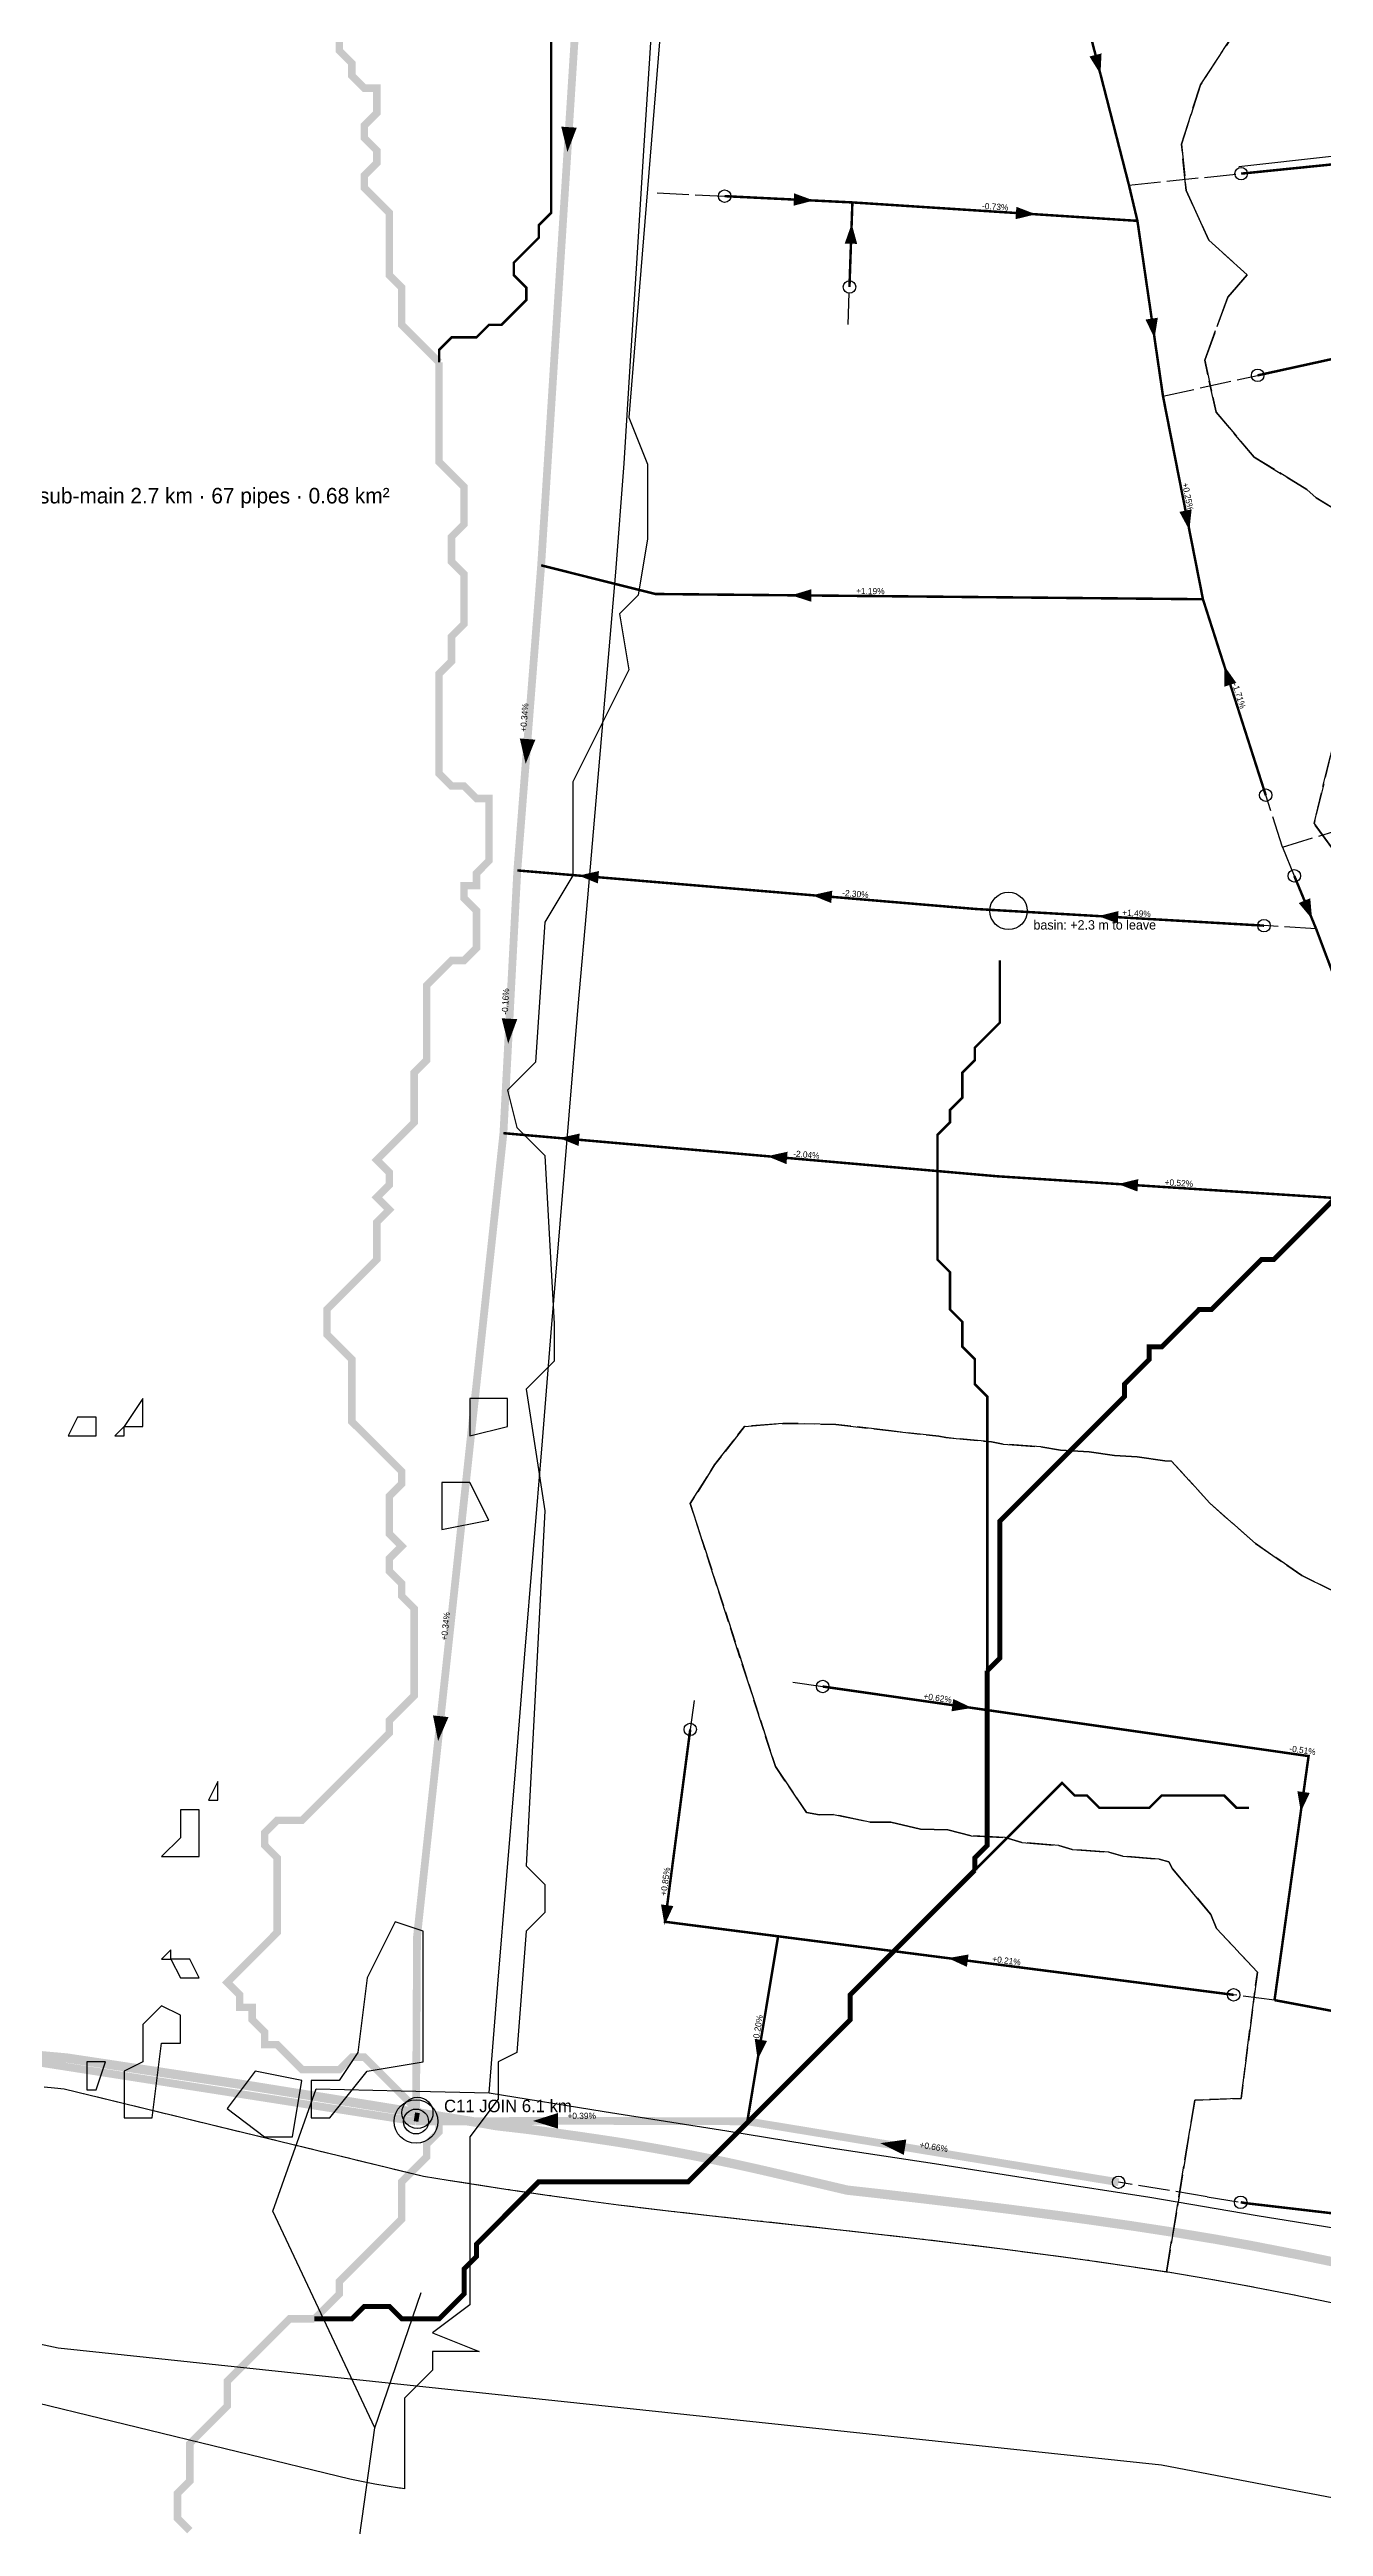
# Model space of a CAD drawing. Header units: metres. Extents: x 442821 to 452274, y 2561971 to 2571293.
# Drawn here: x 449795 to 450204, y 2567506 to 2568301 of the extents above; entities that cross this region are included whole.
import ezdxf
from ezdxf.enums import TextEntityAlignment as Align

# ---------------------------------------------------------------- set-up
doc = ezdxf.new("R2010")
doc.units = ezdxf.units.M
doc.header["$LTSCALE"] = 8
doc.linetypes.add('DASHDOT', pattern=[3.556, 2.54, -0.508, 0, -0.508])
doc.linetypes.add('DASHED', pattern=[1.524, 1.27, -0.254])
for name, color, linetype in [('A_ARROWS', 7, 'Continuous'), ('A_BASINS', 1, 'Continuous'), ('A_BRANCH', 7, 'Continuous'), ('A_BUILT_2006', 252, 'Continuous'), ('A_CATCH_LABEL', 7, 'Continuous'), ('A_CATCHMENTS', 7, 'Continuous'), ('A_ENVELOPE', 3, 'Continuous'), ('A_GRADIENT', 8, 'Continuous'), ('A_HEAD_GAP', 8, 'Continuous'), ('A_HEADS', 8, 'Continuous'), ('A_JOIN_LINK', 6, 'Continuous'), ('A_LATERAL', 7, 'Continuous'), ('A_MAIN_PIPE', 5, 'Continuous'), ('A_OUTLET_LABEL', 7, 'Continuous'), ('A_OUTLETS', 7, 'Continuous'), ('A_STREAMS', 5, 'Continuous'), ('A_SUBMAIN', 7, 'Continuous'), ('A_WADI', 4, 'Continuous')]:
    doc.layers.add(name, color=color, linetype=linetype)

msp = doc.modelspace()

# ---------------------------------------------------------------- linework, layer by layer
at = {"layer": 'A_ARROWS', "color": 2}
for points in [[(450132.24, 2568293.23), (450128.71, 2568298.93), (450132.58, 2568299.93)], [(449961.09, 2568268.26), (449959.1, 2568276.4), (449964.09, 2568276.08)], [(450040.17, 2568252.69), (450033.68, 2568251.01), (450033.88, 2568255)], [(450111.49, 2568248.27), (450104.97, 2568246.69), (450105.23, 2568250.68)], [(450052.35, 2568245.22), (450054.12, 2568238.76), (450050.13, 2568238.89)], [(450149.6, 2568208.43), (450146.7, 2568214.47), (450150.66, 2568215.05)], [(450160.78, 2568146.83), (450157.58, 2568152.72), (450161.5, 2568153.49)], [(450032.97, 2568125.93), (450039.38, 2568127.87), (450039.35, 2568123.87)], [(450171.98, 2568103.31), (450175.84, 2568097.82), (450172.03, 2568096.6)], [(449947.67, 2568071.79), (449945.8, 2568079.96), (449950.79, 2568079.57)], [(449964.67, 2568035.93), (449971.21, 2568037.39), (449970.88, 2568033.4)], [(450039.58, 2568029.64), (450046.12, 2568031.09), (450045.79, 2568027.11)], [(450131.53, 2568022.93), (450138.03, 2568024.56), (450137.8, 2568020.57)], [(450200.19, 2568021.97), (450195.9, 2568027.12), (450199.59, 2568028.65)], [(449942.06, 2567981.98), (449939.99, 2567990.1), (449944.98, 2567989.83)], [(449958.47, 2567951.66), (449965.02, 2567953.1), (449964.68, 2567949.11)], [(450025.22, 2567945.83), (450031.77, 2567947.27), (450031.42, 2567943.29)], [(450137.85, 2567936.9), (450144.37, 2567938.48), (450144.11, 2567934.49)], [(449919.56, 2567758.05), (449917.93, 2567766.27), (449922.9, 2567765.73)], [(449992.28, 2567698.97), (449991.13, 2567705.58), (449995.1, 2567705.06)], [(450083.27, 2567688.34), (450089.87, 2567689.51), (450089.36, 2567685.54)], [(450022.15, 2567655.76), (450021.23, 2567662.4), (450025.17, 2567661.74)], [(449950.02, 2567636.06), (449958.01, 2567638.6), (449958.03, 2567633.6)], [(450061.6, 2567628.93), (450069.9, 2567630.1), (450069.09, 2567625.16)]]:
    msp.add_solid(points, dxfattribs=at)
at = {"layer": 'A_ARROWS', "color": 1}
for points in [[(450091.03, 2567768.68), (450084.41, 2567767.6), (450084.97, 2567771.56)], [(450196.56, 2567735.32), (450195.46, 2567741.93), (450199.43, 2567741.38)]]:
    msp.add_solid(points, dxfattribs=at)
at = {"layer": 'A_BASINS', "color": 1}
msp.add_circle((450102.72, 2568024.6), 6, dxfattribs=at)
at = {"layer": 'A_BRANCH', "color": 1, "const_width": 0.8}
for points in [[(450177.41, 2568261.32), (450270.24, 2568270.74)], [(450182.7, 2568196.55), (450271.55, 2568216.05)], [(450177.27, 2567609.94), (450179.15, 2567609.63), (450228.4, 2567603.87), (450260.69, 2567604.1)]]:
    msp.add_lwpolyline(points, dxfattribs=at)
at = {"layer": 'A_BRANCH', "color": 2, "const_width": 0.8}
for points in [[(450194.46, 2568035.84), (450201.46, 2568018.89)], [(450184.73, 2568019.86), (450102.72, 2568024.6)]]:
    msp.add_lwpolyline(points, dxfattribs=at)
at = {"layer": 'A_BRANCH', "color": 2, "linetype": 'DASHED', "const_width": 0.8}
msp.add_lwpolyline([(450175, 2567676.55), (450028.73, 2567695.35)], dxfattribs=at)
at = {"layer": 'A_BUILT_2006', "color": 252}
for points in [[(449987.62, 2568300.03), (449989.7, 2568332.96)], [(449985.54, 2568267.09), (449987.62, 2568300.03)], [(449983.47, 2568234.16), (449985.54, 2568267.09)], [(450206.45, 2568266.83), (450176.63, 2568263.55)], [(449981.39, 2568201.22), (449983.47, 2568234.16)], [(449979.31, 2568168.29), (449981.39, 2568201.22)], [(449976.65, 2568133.39), (449979.31, 2568168.29)], [(449973.63, 2568098.52), (449976.65, 2568133.39)], [(449970.62, 2568063.65), (449973.63, 2568098.52)], [(449967.6, 2568028.78), (449970.62, 2568063.65)], [(449964.58, 2567993.91), (449967.6, 2568028.78)], [(449961.62, 2567959.04), (449964.58, 2567993.91)], [(449958.76, 2567924.15), (449961.62, 2567959.04)], [(449955.91, 2567889.27), (449958.76, 2567924.15)], [(449953.05, 2567854.39), (449955.91, 2567889.27)], [(449950.2, 2567819.5), (449953.05, 2567854.39)], [(449947.35, 2567784.62), (449950.2, 2567819.5)], [(449944.49, 2567749.74), (449947.35, 2567784.62)], [(449941.64, 2567714.85), (449944.49, 2567749.74)], [(448423.25, 2567661.27), (448638.89, 2567714.37), (448758.53, 2567734.52), (448909.88, 2567734.52), (449242.47, 2567681.75), (449797.56, 2567563.21), (450151.84, 2567525.63), (450277.59, 2567501.59), (450351.46, 2567477.13), (450410.56, 2567500.21), (450555.37, 2567467.62), (450565.02, 2567465.34)], [(449938.79, 2567679.97), (449941.64, 2567714.85)], [(449935.93, 2567645.09), (449938.79, 2567679.97)], [(449866.5, 2567607.1), (449880.45, 2567646.34)], [(449880.45, 2567646.34), (449907.74, 2567645.72)], [(449907.74, 2567645.72), (449935.93, 2567645.09)], [(449935.93, 2567645.09), (449972.88, 2567639.13)], [(449972.88, 2567639.13), (450012.24, 2567632.9)], [(450012.24, 2567632.9), (450044.32, 2567627.63)], [(450044.32, 2567627.63), (450078.93, 2567622.37)], [(450078.93, 2567622.37), (450113.47, 2567616.99)], [(450113.47, 2567616.99), (450148.08, 2567611.54)], [(450148.08, 2567611.54), (450182.59, 2567605.66)], [(449882.87, 2567572.31), (449866.5, 2567607.1)], [(450182.59, 2567605.66), (450217.14, 2567600.12)], [(449899.25, 2567537.53), (449914.08, 2567580.99)], [(449899.25, 2567537.53), (449882.87, 2567572.31)], [(449895.93, 2567513.74), (449899.25, 2567537.53)], [(449891.78, 2567483.97), (449895.93, 2567513.74)]]:
    msp.add_lwpolyline(points, dxfattribs=at)
at = {"layer": 'A_CATCHMENTS', "color": 1, "linetype": 'DASHED'}
for points in [[(450216.62, 2568148.07), (450201.49, 2568157.22), (450198.49, 2568159.95), (450181.63, 2568170.24), (450169.36, 2568184.76), (450165.7, 2568201.41), (450173.09, 2568221.65), (450179.31, 2568228.87), (450167.05, 2568239.92), (450159.75, 2568255.95), (450158.25, 2568270.76), (450164.3, 2568289.83), (450178.13, 2568310.9)], [(450214.36, 2568034.14), (450200.8, 2568052.65), (450206.78, 2568077.29)], [(450206.45, 2567577.63), (450193.34, 2567580.34), (450178.34, 2567583.25), (450167.03, 2567585.27), (450153.82, 2567587.46), (450153.45, 2567587.51), (450162.52, 2567642.78), (450177.39, 2567643.29), (450182.61, 2567683.84), (450169.47, 2567697.85), (450167.72, 2567702.34), (450155.41, 2567717), (450154.23, 2567719.25), (450151.06, 2567720.16), (450139.42, 2567721.05), (450139.42, 2567721.05), (450134.94, 2567722.34), (450123.18, 2567723.26), (450118.83, 2567724.52), (450106.94, 2567725.48), (450101.62, 2567727.02), (450090.7, 2567727.61), (450083.26, 2567729.56), (450074.46, 2567729.8), (450064.89, 2567732.04), (450058.23, 2567732.05), (450046.52, 2567734.46), (450042.01, 2567734.35), (450037.82, 2567735.1), (450027.86, 2567749.88), (450000.52, 2567834.32), (450008.34, 2567846.69), (450017.93, 2567859.03), (450030.28, 2567860.04), (450047.31, 2567859.73), (450064.16, 2567857.71), (450064.2, 2567857.71), (450080.36, 2567855.92), (450082.56, 2567855.47), (450097.26, 2567854.1), (450100.98, 2567853.41), (450113.14, 2567852.5), (450119.42, 2567851.45), (450128.57, 2567850.92), (450136.75, 2567849.71), (450144, 2567849.32), (450152.93, 2567848.04), (450155.07, 2567847.94), (450167.4, 2567834.38), (450181.98, 2567821.45), (450196.93, 2567811.18), (450266.46, 2567776.73)]]:
    msp.add_lwpolyline(points, dxfattribs=at)
at = {"layer": 'A_CATCHMENTS', "color": 2, "linetype": 'DASHED'}
for points in [[(450178.13, 2568310.9), (450164.3, 2568289.83), (450158.25, 2568270.76), (450159.75, 2568255.95), (450167.05, 2568239.92), (450179.31, 2568228.87), (450173.09, 2568221.65), (450165.7, 2568201.41), (450169.36, 2568184.76), (450181.63, 2568170.24), (450198.49, 2568159.95), (450201.49, 2568157.22), (450216.62, 2568148.07)], [(450206.78, 2568077.29), (450200.8, 2568052.65), (450214.36, 2568034.14)], [(450266.46, 2567776.73), (450196.93, 2567811.18), (450181.98, 2567821.45), (450167.4, 2567834.38), (450155.07, 2567847.94), (450152.93, 2567848.04), (450144, 2567849.32), (450136.75, 2567849.71), (450128.57, 2567850.92), (450119.42, 2567851.45), (450113.14, 2567852.5), (450100.98, 2567853.41), (450097.26, 2567854.1), (450082.56, 2567855.47), (450080.36, 2567855.92), (450064.2, 2567857.71), (450064.16, 2567857.71), (450047.31, 2567859.73), (450030.28, 2567860.04), (450017.93, 2567859.03), (450008.34, 2567846.69), (450000.52, 2567834.32), (450027.86, 2567749.88), (450037.82, 2567735.1), (450042.01, 2567734.35), (450046.52, 2567734.46), (450058.23, 2567732.05), (450064.89, 2567732.04), (450074.46, 2567729.8), (450083.26, 2567729.56), (450090.7, 2567727.61), (450101.62, 2567727.02), (450106.94, 2567725.48), (450118.83, 2567724.52), (450123.18, 2567723.26), (450134.94, 2567722.34), (450139.42, 2567721.05), (450151.06, 2567720.16), (450154.23, 2567719.25), (450155.41, 2567717), (450167.72, 2567702.34), (450169.47, 2567697.85), (450182.61, 2567683.84), (450177.39, 2567643.29), (450162.52, 2567642.78), (450153.45, 2567587.51), (450140.59, 2567589.48), (450127.34, 2567591.38), (450117.01, 2567592.78), (450100.79, 2567594.88), (450087.51, 2567596.53), (450074.22, 2567598.12), (450060.92, 2567599.65), (450048.67, 2567601.02), (450047.62, 2567601.14), (450035.87, 2567602.43), (450021.01, 2567604.03), (450007.7, 2567605.48), (449994.4, 2567606.98), (449977.47, 2567609.04), (449967.84, 2567610.3), (449954.58, 2567612.15), (449941.34, 2567614.09), (449922.76, 2567616.95), (449914.88, 2567618.2), (449799.53, 2567646.28), (449796.35, 2567646.58), (449793.06, 2567646.89)]]:
    msp.add_lwpolyline(points, dxfattribs=at)
at = {"layer": 'A_ENVELOPE', "color": 3}
msp.add_lwpolyline([(450206.45, 2567577.63), (450193.34, 2567580.34), (450178.34, 2567583.25), (450167.03, 2567585.27), (450153.82, 2567587.46), (450140.59, 2567589.48), (450127.34, 2567591.38), (450117.01, 2567592.78), (450100.79, 2567594.88), (450087.51, 2567596.53), (450074.22, 2567598.12), (450060.92, 2567599.65), (450048.67, 2567601.02), (450047.62, 2567601.14), (450035.87, 2567602.43), (450021.01, 2567604.03), (450007.7, 2567605.48), (449994.4, 2567606.98), (449977.47, 2567609.04), (449967.84, 2567610.3), (449954.58, 2567612.15), (449941.34, 2567614.09), (449922.76, 2567616.95), (449914.88, 2567618.2), (449799.53, 2567646.28), (449796.35, 2567646.58), (449793.06, 2567646.89)], dxfattribs=at)
at = {"layer": 'A_HEAD_GAP', "color": 8, "linetype": 'DASHED'}
for points in [[(449989.91, 2568255.15), (450011.57, 2568254.09)], [(450141.37, 2568257.67), (450177.41, 2568261.32)], [(450051.23, 2568212.87), (450051.64, 2568224.93)], [(450152.31, 2568189.88), (450182.7, 2568196.55)], [(450190.64, 2568045.08), (450185.3, 2568061.74)], [(450190.64, 2568045.08), (450218.73, 2568053.62)], [(450190.64, 2568045.08), (450194.46, 2568035.84)], [(450201.46, 2568018.89), (450184.73, 2568019.86)], [(450033.5, 2567776.91), (450043.04, 2567775.55)], [(450001.73, 2567771.06), (450000.52, 2567761.78)], [(450188.12, 2567674.86), (450175, 2567676.55)], [(450166.46, 2567611.71), (450138.05, 2567616.38)], [(450166.46, 2567611.71), (450177.27, 2567609.94)]]:
    msp.add_lwpolyline(points, dxfattribs=at)
at = {"layer": 'A_HEADS', "color": 1}
for centre in [(450177.41, 2568261.32), (450182.7, 2568196.55), (450043.04, 2567775.55), (450177.27, 2567609.94)]:
    msp.add_circle(centre, 2, dxfattribs=at)
at = {"layer": 'A_HEADS', "color": 2}
for centre in [(450011.57, 2568254.09), (450051.64, 2568224.93), (450185.3, 2568061.74), (450194.46, 2568035.84), (450184.73, 2568019.86), (450000.52, 2567761.78), (450175, 2567676.55), (450138.05, 2567616.38)]:
    msp.add_circle(centre, 2, dxfattribs=at)
at = {"layer": 'A_JOIN_LINK', "color": 6, "const_width": 1.5}
msp.add_lwpolyline([(449912.47, 2567635.88), (449912.92, 2567638.68)], dxfattribs=at)
at = {"layer": 'A_JOIN_LINK', "color": 6}
msp.add_circle((449912.92, 2567638.68), 5, dxfattribs=at)
at = {"layer": 'A_LATERAL', "color": 2, "linetype": 'DASHED', "const_width": 0.8}
for points in [[(450116.05, 2568356.27), (450141.37, 2568257.67)], [(450152.31, 2568189.88), (450165.14, 2568124.67)]]:
    msp.add_lwpolyline(points, dxfattribs=at)
at = {"layer": 'A_LATERAL', "color": 2, "linetype": 'DASHDOT', "const_width": 0.8}
for points in [[(450011.57, 2568254.09), (450052.58, 2568252.08)], [(450051.64, 2568224.93), (450052.58, 2568252.08)], [(450052.58, 2568252.08), (450144.1, 2568246.16)], [(450144.1, 2568246.16), (450152.31, 2568189.88)], [(450185.3, 2568061.74), (450165.14, 2568124.67)], [(450102.72, 2568024.6), (450092.29, 2568025.2), (450004.14, 2568032.62)], [(450080.01, 2567941.05), (449995.33, 2567948.44)], [(450028.73, 2567695.35), (450018.85, 2567635.94)]]:
    msp.add_lwpolyline(points, dxfattribs=at)
at = {"layer": 'A_LATERAL', "color": 2, "const_width": 0.8}
for points in [[(450141.37, 2568257.67), (450144.1, 2568246.16)], [(450165.14, 2568124.67), (449989.33, 2568126.35), (449952.65, 2568135.55)], [(450004.14, 2568032.62), (449945, 2568037.59)], [(450201.46, 2568018.89), (450234.65, 2567930.67)], [(449995.33, 2567948.44), (449940.54, 2567953.23)], [(450234.65, 2567930.67), (450099.03, 2567939.39), (450080.01, 2567941.05)], [(450000.52, 2567761.78), (449992.42, 2567700.01), (450028.73, 2567695.35)]]:
    msp.add_lwpolyline(points, dxfattribs=at)
at = {"layer": 'A_LATERAL', "color": 1, "const_width": 0.8}
msp.add_lwpolyline([(450043.04, 2567775.55), (450116.42, 2567765.04)], dxfattribs=at)
at = {"layer": 'A_LATERAL', "color": 1, "linetype": 'DASHDOT', "const_width": 0.8}
msp.add_lwpolyline([(450116.42, 2567765.04), (450199.06, 2567753.22), (450188.12, 2567674.86)], dxfattribs=at)
at = {"layer": 'A_LATERAL', "color": 1, "linetype": 'DASHED', "const_width": 0.8}
msp.add_lwpolyline([(450188.12, 2567674.86), (450222.19, 2567668.46), (450258.94, 2567668.12), (450260.69, 2567604.1)], dxfattribs=at)
at = {"layer": 'A_MAIN_PIPE', "color": 5, "const_width": 3}
msp.add_lwpolyline([(450209.12, 2567590.35), (450195.89, 2567593.08), (450180.73, 2567596.03), (450169.23, 2567598.08), (450155.87, 2567600.29), (450142.43, 2567602.35), (450129.13, 2567604.25), (450118.72, 2567605.67), (450102.43, 2567607.78), (450089.08, 2567609.43), (450075.73, 2567611.03), (450062.39, 2567612.57), (450050.89, 2567613.85), (450032.5, 2567618.18), (450029.4, 2567618.91), (450026.3, 2567619.63), (450023.18, 2567620.35), (450020.04, 2567621.06), (450015.35, 2567622.1), (450013.74, 2567622.45), (450010.59, 2567623.12), (450007.43, 2567623.77), (450004.27, 2567624.41), (450001.11, 2567625.03), (449997.95, 2567625.64), (449994.78, 2567626.23), (449991.63, 2567626.81), (449988.45, 2567627.38), (449985.27, 2567627.93), (449982.09, 2567628.47), (449980.12, 2567628.8), (449975.71, 2567629.5), (449972.52, 2567629.98), (449969.34, 2567630.45), (449966.17, 2567630.91), (449963.01, 2567631.36), (449959.32, 2567631.88), (449956.7, 2567632.25), (449953.5, 2567632.69), (449950.33, 2567633.11), (449947.09, 2567633.52), (449942.56, 2567634.05), (449940.72, 2567634.25), (449939.76, 2567634.37), (449937.96, 2567634.59), (449934.68, 2567635.18), (449855.73, 2567647.89), (449800.47, 2567656.24), (449797.28, 2567656.54), (449793.97, 2567656.84), (449790.66, 2567657.14)], dxfattribs=at)
at = {"layer": 'A_OUTLETS', "color": 5}
for radius in [7, 4]:
    msp.add_circle((449912.47, 2567635.88), radius, dxfattribs=at)
at = {"layer": 'A_STREAMS', "color": 5}
for points, const_width in [([(449887.87, 2568304.78), (449887.87, 2568300.78), (449891.87, 2568296.78), (449891.87, 2568292.77), (449895.88, 2568288.77), (449899.88, 2568288.77), (449899.88, 2568284.77), (449899.88, 2568280.77), (449895.88, 2568276.77), (449895.88, 2568272.77), (449899.88, 2568268.77), (449899.88, 2568264.76), (449895.88, 2568260.76), (449895.88, 2568256.76), (449899.88, 2568252.76), (449903.88, 2568248.76), (449903.88, 2568244.76), (449903.88, 2568240.76), (449903.88, 2568236.75), (449903.88, 2568232.75), (449903.88, 2568228.75), (449907.88, 2568224.75), (449907.88, 2568220.75), (449907.88, 2568216.75), (449907.88, 2568212.75), (449911.88, 2568208.74), (449915.88, 2568204.74), (449919.88, 2568200.74)], 2.4), ([(449955.88, 2568304.78), (449955.88, 2568300.78), (449955.88, 2568296.78), (449955.88, 2568292.77), (449955.88, 2568288.77), (449955.88, 2568284.77), (449955.88, 2568280.77), (449955.88, 2568276.77), (449955.88, 2568272.77), (449955.88, 2568268.77), (449955.88, 2568264.76), (449955.88, 2568260.76), (449955.88, 2568256.76), (449955.88, 2568252.76), (449955.88, 2568248.76), (449951.88, 2568244.76), (449951.88, 2568240.76), (449947.88, 2568236.75), (449943.88, 2568232.75), (449943.88, 2568228.75), (449947.88, 2568224.75), (449947.88, 2568220.75), (449943.88, 2568216.75), (449939.88, 2568212.75), (449935.88, 2568212.75), (449931.88, 2568208.74), (449927.88, 2568208.74), (449923.88, 2568208.74), (449919.88, 2568204.74), (449919.88, 2568200.74)], 0.8), ([(449919.88, 2568200.74), (449919.88, 2568196.74), (449919.88, 2568192.74), (449919.88, 2568188.74), (449919.88, 2568184.74), (449919.88, 2568180.74), (449919.88, 2568176.73), (449919.88, 2568172.73), (449919.88, 2568168.73), (449923.88, 2568164.73), (449927.88, 2568160.73), (449927.88, 2568156.73), (449927.88, 2568152.73), (449927.88, 2568148.72), (449923.88, 2568144.72), (449923.88, 2568140.72), (449923.88, 2568136.72), (449927.88, 2568132.72), (449927.88, 2568128.72), (449927.88, 2568124.72), (449927.88, 2568120.71), (449927.88, 2568116.71), (449923.88, 2568112.71), (449923.88, 2568108.71), (449923.88, 2568104.71), (449919.88, 2568100.71), (449919.88, 2568096.71), (449919.88, 2568092.7), (449919.88, 2568088.7), (449919.88, 2568084.7), (449919.88, 2568080.7), (449919.88, 2568076.7), (449919.88, 2568072.7), (449919.88, 2568068.7), (449923.88, 2568064.69), (449927.88, 2568064.69), (449931.88, 2568060.69), (449935.88, 2568060.69), (449935.88, 2568056.69), (449935.88, 2568052.69), (449935.88, 2568048.69), (449935.88, 2568044.69), (449935.88, 2568040.69), (449931.88, 2568036.68), (449931.88, 2568032.68), (449927.88, 2568032.68), (449927.88, 2568028.68), (449931.88, 2568024.68), (449931.88, 2568020.68), (449931.88, 2568016.68), (449931.88, 2568012.68), (449927.88, 2568008.68), (449923.88, 2568008.68), (449919.88, 2568004.67), (449915.88, 2568000.67), (449915.88, 2567996.67), (449915.88, 2567992.67), (449915.88, 2567988.67), (449915.88, 2567984.67), (449915.88, 2567980.67), (449915.88, 2567976.66), (449911.88, 2567972.66), (449911.88, 2567968.66), (449911.88, 2567964.66), (449911.88, 2567960.66), (449911.88, 2567956.66), (449907.88, 2567952.66), (449903.88, 2567948.65), (449899.88, 2567944.65), (449903.88, 2567940.65), (449903.88, 2567936.65), (449899.88, 2567932.65), (449903.88, 2567928.65), (449899.88, 2567924.65), (449899.88, 2567920.64), (449899.88, 2567916.64), (449899.88, 2567912.64), (449895.88, 2567908.64), (449891.87, 2567904.64), (449887.87, 2567900.64), (449883.87, 2567896.64), (449883.87, 2567892.63), (449883.87, 2567888.63), (449887.87, 2567884.63), (449891.87, 2567880.63), (449891.87, 2567876.63), (449891.87, 2567872.63), (449891.87, 2567868.63), (449891.87, 2567864.62), (449891.87, 2567860.62), (449895.88, 2567856.62), (449899.88, 2567852.62), (449903.88, 2567848.62), (449907.88, 2567844.62), (449907.88, 2567840.62), (449903.88, 2567836.62), (449903.88, 2567832.61), (449903.88, 2567828.61), (449903.88, 2567824.61), (449907.88, 2567820.61), (449903.88, 2567816.61), (449903.88, 2567812.61), (449907.88, 2567808.61), (449907.88, 2567804.6), (449911.88, 2567800.6), (449911.88, 2567796.6), (449911.88, 2567792.6), (449911.88, 2567788.6), (449911.88, 2567784.6), (449911.88, 2567780.6), (449911.88, 2567776.59), (449911.88, 2567772.59), (449907.88, 2567768.59), (449903.88, 2567764.59), (449903.88, 2567760.59), (449899.88, 2567756.59), (449895.88, 2567752.59), (449891.87, 2567748.58), (449887.87, 2567744.58), (449883.87, 2567740.58), (449879.87, 2567736.58), (449875.87, 2567732.58), (449871.87, 2567732.58), (449867.87, 2567732.58), (449863.87, 2567728.58), (449863.87, 2567724.58), (449867.87, 2567720.57), (449867.87, 2567716.57), (449867.87, 2567712.57), (449867.87, 2567708.57), (449867.87, 2567704.57), (449867.87, 2567700.57), (449867.87, 2567696.57), (449863.87, 2567692.56), (449859.87, 2567688.56), (449855.87, 2567684.56), (449851.87, 2567680.56), (449855.87, 2567676.56), (449855.87, 2567672.56), (449859.87, 2567672.56), (449859.87, 2567668.56), (449863.87, 2567664.56), (449863.87, 2567660.55), (449867.87, 2567660.55), (449871.87, 2567656.55), (449875.87, 2567652.55), (449879.87, 2567652.55), (449883.87, 2567652.55), (449887.87, 2567652.55), (449891.87, 2567656.55), (449895.88, 2567656.55), (449899.88, 2567652.55), (449903.88, 2567648.55), (449907.88, 2567644.55), (449911.88, 2567640.55), (449915.88, 2567636.55), (449919.88, 2567636.55), (449919.88, 2567632.54), (449915.88, 2567628.54), (449915.88, 2567624.54), (449911.88, 2567620.54), (449907.88, 2567616.54), (449907.88, 2567612.54), (449907.88, 2567608.54), (449907.88, 2567604.53), (449903.88, 2567600.53), (449899.88, 2567596.53), (449895.88, 2567592.53), (449891.87, 2567588.53), (449887.87, 2567584.53), (449887.87, 2567580.53), (449883.87, 2567576.52), (449879.87, 2567572.52)], 2.4), ([(450099.9, 2568008.68), (450099.9, 2568004.67), (450099.9, 2568000.67), (450099.9, 2567996.67), (450099.9, 2567992.67), (450099.9, 2567988.67), (450095.9, 2567984.67), (450091.9, 2567980.67), (450091.9, 2567976.66), (450087.9, 2567972.66), (450087.9, 2567968.66), (450087.9, 2567964.66), (450083.9, 2567960.66), (450083.9, 2567956.66), (450079.9, 2567952.66), (450079.9, 2567948.65), (450079.9, 2567944.65), (450079.9, 2567940.65), (450079.9, 2567936.65), (450079.9, 2567932.65), (450079.9, 2567928.65), (450079.9, 2567924.65), (450079.9, 2567920.64), (450079.9, 2567916.64), (450079.9, 2567912.64), (450083.9, 2567908.64), (450083.9, 2567904.64), (450083.9, 2567900.64), (450083.9, 2567896.64), (450087.9, 2567892.63), (450087.9, 2567888.63), (450087.9, 2567884.63), (450091.9, 2567880.63), (450091.9, 2567876.63), (450091.9, 2567872.63), (450095.9, 2567868.63), (450095.9, 2567864.62), (450095.9, 2567860.62), (450095.9, 2567856.62), (450095.9, 2567852.62), (450095.9, 2567848.62), (450095.9, 2567844.62), (450095.9, 2567840.62), (450095.9, 2567836.62), (450095.9, 2567832.61), (450095.9, 2567828.61), (450095.9, 2567824.61), (450095.9, 2567820.61), (450095.9, 2567816.61), (450095.9, 2567812.61), (450095.9, 2567808.61), (450095.9, 2567804.6), (450095.9, 2567800.6), (450095.9, 2567796.6), (450095.9, 2567792.6), (450095.9, 2567788.6), (450095.9, 2567784.6), (450095.9, 2567780.6)], 0.8), ([(450207.92, 2567932.65), (450203.92, 2567928.65), (450199.92, 2567924.65), (450195.92, 2567920.64), (450191.92, 2567916.64), (450187.92, 2567912.64), (450183.91, 2567912.64), (450179.91, 2567908.64), (450175.91, 2567904.64), (450171.91, 2567900.64), (450167.91, 2567896.64), (450163.91, 2567896.64), (450159.91, 2567892.63), (450155.91, 2567888.63), (450151.91, 2567884.63), (450147.91, 2567884.63), (450147.91, 2567880.63), (450143.91, 2567876.63), (450139.91, 2567872.63), (450139.91, 2567868.63), (450135.91, 2567864.62), (450131.91, 2567860.62), (450127.91, 2567856.62), (450123.91, 2567852.62), (450119.91, 2567848.62), (450115.91, 2567844.62), (450111.9, 2567840.62), (450107.9, 2567836.62), (450103.9, 2567832.61), (450099.9, 2567828.61), (450099.9, 2567824.61), (450099.9, 2567820.61), (450099.9, 2567816.61), (450099.9, 2567812.61), (450099.9, 2567808.61), (450099.9, 2567804.6), (450099.9, 2567800.6), (450099.9, 2567796.6), (450099.9, 2567792.6), (450099.9, 2567788.6), (450099.9, 2567784.6), (450095.9, 2567780.6)], 1.6), ([(450095.9, 2567780.6), (450095.9, 2567776.59), (450095.9, 2567772.59), (450095.9, 2567768.59), (450095.9, 2567764.59), (450095.9, 2567760.59), (450095.9, 2567756.59), (450095.9, 2567752.59), (450095.9, 2567748.58), (450095.9, 2567744.58), (450095.9, 2567740.58), (450095.9, 2567736.58), (450095.9, 2567732.58), (450095.9, 2567728.58), (450095.9, 2567724.58), (450091.9, 2567720.57), (450091.9, 2567716.57)], 1.6), ([(450179.91, 2567736.58), (450175.91, 2567736.58), (450171.91, 2567740.58), (450167.91, 2567740.58), (450163.91, 2567740.58), (450159.91, 2567740.58), (450155.91, 2567740.58), (450151.91, 2567740.58), (450147.91, 2567736.58), (450143.91, 2567736.58), (450139.91, 2567736.58), (450135.91, 2567736.58), (450131.91, 2567736.58), (450127.91, 2567740.58), (450123.91, 2567740.58), (450119.91, 2567744.58), (450115.91, 2567740.58), (450111.9, 2567736.58), (450107.9, 2567732.58), (450103.9, 2567728.58), (450099.9, 2567724.58), (450095.9, 2567720.57), (450091.9, 2567716.57)], 0.8), ([(450091.9, 2567716.57), (450087.9, 2567712.57), (450083.9, 2567708.57), (450079.9, 2567704.57), (450075.9, 2567700.57), (450071.9, 2567696.57), (450067.9, 2567692.56), (450063.9, 2567688.56), (450059.9, 2567684.56), (450055.9, 2567680.56), (450051.9, 2567676.56), (450051.9, 2567672.56), (450051.9, 2567668.56), (450047.9, 2567664.56), (450043.9, 2567660.55), (450039.89, 2567656.55), (450035.89, 2567652.55), (450031.89, 2567648.55), (450027.89, 2567644.55), (450023.89, 2567640.55), (450019.89, 2567636.55), (450015.89, 2567632.54), (450011.89, 2567628.54), (450007.89, 2567624.54), (450003.89, 2567620.54), (449999.89, 2567616.54), (449995.89, 2567616.54), (449991.89, 2567616.54), (449987.89, 2567616.54), (449983.89, 2567616.54), (449979.89, 2567616.54), (449975.89, 2567616.54), (449971.89, 2567616.54), (449967.88, 2567616.54), (449963.88, 2567616.54), (449959.88, 2567616.54), (449955.88, 2567616.54), (449951.88, 2567616.54), (449947.88, 2567612.54), (449943.88, 2567608.54), (449939.88, 2567604.53), (449935.88, 2567600.53), (449931.88, 2567596.53), (449931.88, 2567592.53), (449927.88, 2567588.53), (449927.88, 2567584.53), (449927.88, 2567580.53), (449923.88, 2567576.52), (449919.88, 2567572.52), (449915.88, 2567572.52), (449911.88, 2567572.52), (449907.88, 2567572.52), (449903.88, 2567576.52), (449899.88, 2567576.52), (449895.88, 2567576.52), (449891.87, 2567572.52), (449887.87, 2567572.52), (449883.87, 2567572.52), (449879.87, 2567572.52)], 1.6), ([(449879.87, 2567572.52), (449875.87, 2567572.52), (449871.87, 2567572.52), (449867.87, 2567568.52), (449863.87, 2567564.52), (449859.87, 2567560.52), (449855.87, 2567556.52), (449851.87, 2567552.52), (449851.87, 2567548.51), (449851.87, 2567544.51), (449847.87, 2567540.51), (449843.87, 2567536.51), (449839.87, 2567532.51), (449839.87, 2567528.51), (449839.87, 2567524.51), (449839.87, 2567520.5), (449835.87, 2567516.5), (449835.87, 2567512.5), (449835.87, 2567508.5), (449839.87, 2567504.5)], 2.4)]:
    msp.add_lwpolyline(points, dxfattribs=dict(at, const_width=const_width))
at = {"layer": 'A_SUBMAIN', "color": 2, "linetype": 'DASHED', "const_width": 2.5}
for points in [[(449940.18, 2568478.09), (449964.84, 2568327.29), (449952.65, 2568135.55)], [(449952.65, 2568135.55), (449945, 2568037.59)], [(449940.54, 2567953.23), (449925.61, 2567814.17), (449912.79, 2567695.21), (449912.47, 2567635.88)], [(449243.18, 2567743.83), (449293.53, 2567735.74), (449695.92, 2567669.75), (449912.47, 2567635.88)], [(450018.85, 2567635.94), (449959.78, 2567636.11), (449912.47, 2567635.88)]]:
    msp.add_lwpolyline(points, dxfattribs=at)
at = {"layer": 'A_SUBMAIN', "color": 2, "linetype": 'DASHDOT', "const_width": 2.5}
msp.add_lwpolyline([(449945, 2568037.59), (449940.54, 2567953.23)], dxfattribs=at)
at = {"layer": 'A_SUBMAIN', "color": 2, "const_width": 2.5}
msp.add_lwpolyline([(450138.05, 2567616.38), (450018.85, 2567635.94)], dxfattribs=at)
at = {"layer": 'A_WADI', "color": 4}
msp.add_lwpolyline([(449992.8, 2568330.01), (449980.8, 2568183.01), (449986.8, 2568168.01), (449986.8, 2568144.01), (449983.8, 2568126.01), (449977.8, 2568120.01), (449980.8, 2568102.01), (449962.8, 2568066.01), (449962.8, 2568036.01), (449953.8, 2568021.01), (449950.8, 2567976.01), (449941.8, 2567967.01), (449944.8, 2567955.01), (449953.8, 2567946.01), (449956.8, 2567892.01), (449956.8, 2567880.01), (449947.8, 2567871.01), (449953.8, 2567832.01), (449947.8, 2567718.01), (449953.8, 2567712.01), (449953.8, 2567703.01), (449947.8, 2567697.01), (449944.8, 2567658.01), (449938.8, 2567655.01), (449938.8, 2567643.01), (449929.8, 2567631.01), (449929.8, 2567577.01), (449917.8, 2567568.01), (449932.8, 2567562.01), (449917.8, 2567562.01), (449917.8, 2567556.01), (449908.8, 2567547.01), (449908.8, 2567517.92), (449907.54, 2567518.12), (449907.14, 2567518.18), (449899.26, 2567519.43), (449891.23, 2567521.04), (449782.99, 2567547.39)], dxfattribs=at)
for points in [[(449824.8, 2567859.01), (449824.8, 2567868.01), (449818.8, 2567859.01), (449824.8, 2567859.01)], [(449929.8, 2567856.01), (449941.8, 2567859.01), (449941.8, 2567868.01), (449929.8, 2567868.01), (449929.8, 2567856.01)], [(449800.8, 2567856.01), (449809.8, 2567856.01), (449809.8, 2567862.01), (449803.8, 2567862.01), (449800.8, 2567856.01)], [(449815.8, 2567856.01), (449818.8, 2567856.01), (449818.8, 2567859.01), (449815.8, 2567856.01)], [(449920.8, 2567826.01), (449935.8, 2567829.01), (449929.8, 2567841.01), (449920.8, 2567841.01), (449920.8, 2567826.01)], [(449848.8, 2567739.01), (449848.8, 2567745.01), (449845.8, 2567739.01), (449848.8, 2567739.01)], [(449836.8, 2567727.01), (449830.8, 2567721.01), (449842.8, 2567721.01), (449842.8, 2567736.01), (449836.8, 2567736.01), (449836.8, 2567727.01)], [(449896.8, 2567682.01), (449893.8, 2567658.01), (449887.8, 2567649.01), (449878.8, 2567649.01), (449878.8, 2567637.01), (449884.8, 2567637.01), (449896.8, 2567652.01), (449914.8, 2567655.01), (449914.8, 2567697.01), (449905.8, 2567700.01), (449896.8, 2567682.01)], [(449833.8, 2567691.01), (449830.8, 2567688.01), (449833.8, 2567688.01), (449833.8, 2567691.01)], [(449836.8, 2567682.01), (449842.8, 2567682.01), (449839.8, 2567688.01), (449833.8, 2567688.01), (449836.8, 2567682.01)], [(449824.8, 2567667.01), (449824.8, 2567655.01), (449818.8, 2567652.01), (449818.8, 2567637.01), (449827.8, 2567637.01), (449830.8, 2567661.01), (449836.8, 2567661.01), (449836.8, 2567670.01), (449830.8, 2567673.01), (449824.8, 2567667.01)], [(449806.8, 2567646.01), (449809.8, 2567646.01), (449812.8, 2567655.01), (449806.8, 2567655.01), (449806.8, 2567646.01)], [(449851.8, 2567640.01), (449863.8, 2567631.01), (449872.8, 2567631.01), (449875.8, 2567649.01), (449860.8, 2567652.01), (449851.8, 2567640.01)]]:
    msp.add_lwpolyline(points, close=True, dxfattribs=at)

# ---------------------------------------------------------------- texts
at = {"layer": 'A_BASINS', "color": 1}
msp.add_text('basin: +2.3 m to leave', height=3, dxfattribs=at).set_placement((450110.72, 2568018.6))
at = {"layer": 'A_CATCH_LABEL', "color": 2}
msp.add_text('C11 · JOIN · 6.1 km · sub-main 2.7 km · 67 pipes · 0.68 km²', height=5, dxfattribs=at).set_placement((449815, 2568157.92), align=Align.MIDDLE_CENTER)
at = {"layer": 'A_GRADIENT', "color": 2}
for s, rotation, p in [('-0.73%', -3.70568, (450098.34, 2568249.12)), ('+0.25%', -78.87147, (450158.72, 2568157.27)), ('+1.19%', 359.45385, (450058.33, 2568125.69)), ('-1.71%', 287.76741, (450175.22, 2568093.2)), ('+0.34%', 85.53261, (449948.83, 2568086.57)), ('-2.30%', 355.19374, (450053.42, 2568028.47)), ('+1.49%', 356.69104, (450143.72, 2568022.23)), ('-0.16%', 86.97553, (449942.77, 2567995.41)), ('-2.04%', 355.0109, (450037.67, 2567944.75)), ('+0.52%', 356.32126, (450157.31, 2567935.64)), ('+0.34%', 83.84836, (449923.51, 2567794.72)), ('+0.85%', 82.53048, (449994.09, 2567712.74)), ('+0.21%', 352.67742, (450101.87, 2567685.95)), ('-0.20%', 80.55406, (450023.79, 2567665.64)), ('+0.39%', 359.83607, (449965.66, 2567636.09)), ('+0.66%', 350.67879, (450078.45, 2567626.16))]:
    msp.add_text(s, height=2, rotation=rotation, dxfattribs=at).set_placement(p, align=Align.BOTTOM_CENTER)
at = {"layer": 'A_GRADIENT', "color": 1}
for s, p in [('+0.62%', (450079.73, 2567770.29)), ('-0.51%', (450196.89, 2567753.53))]:
    msp.add_text(s, height=2, rotation=-8.14424, dxfattribs=at).set_placement(p, align=Align.BOTTOM_CENTER)
at = {"layer": 'A_OUTLET_LABEL', "color": 5}
msp.add_text('C11 JOIN 6.1 km', height=4, dxfattribs=at).set_placement((449921.47, 2567638.88))

doc.saveas('drawing.dxf')
